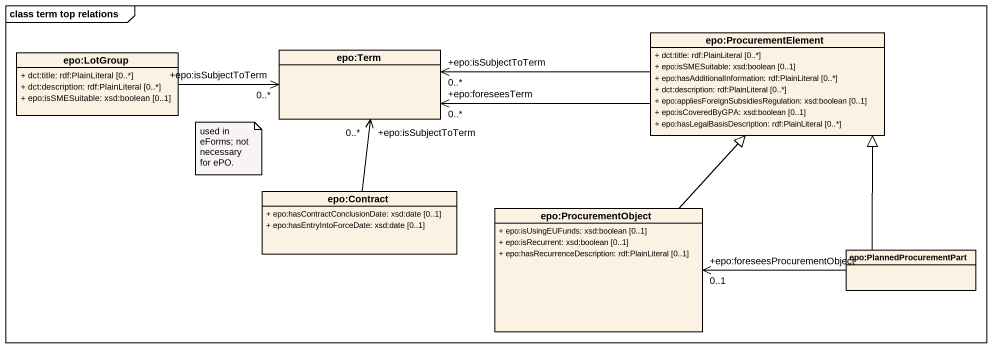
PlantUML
@startuml
mainframe class term top relations
hide circle
hide empty members
skinparam classAttributeIconSize 0
class "epo:ProcurementElement" as epo_ProcurementElement {
  + dct:title: rdf:PlainLiteral [0..*]
  + epo:isSMESuitable: xsd:boolean [0..1]
  + epo:hasAdditionalInformation: rdf:PlainLiteral [0..*]
  + dct:description: rdf:PlainLiteral [0..*]
  + epo:appliesForeignSubsidiesRegulation: xsd:boolean [0..1]
  + epo:isCoveredByGPA: xsd:boolean [0..1]
  + epo:hasLegalBasisDescription: rdf:PlainLiteral [0..*]
}
class "epo:LotGroup" as epo_LotGroup {
  + dct:title: rdf:PlainLiteral [0..*]
  + dct:description: rdf:PlainLiteral [0..*]
  + epo:isSMESuitable: xsd:boolean [0..1]
}
class "epo:Term" as epo_Term
class "epo:Contract" as epo_Contract {
  + epo:hasContractConclusionDate: xsd:date [0..1]
  + epo:hasEntryIntoForceDate: xsd:date [0..1]
}
class "epo:ProcurementObject" as epo_ProcurementObject {
  + epo:isUsingEUFunds: xsd:boolean [0..1]
  + epo:isRecurrent: xsd:boolean [0..1]
  + epo:hasRecurrenceDescription: rdf:PlainLiteral [0..1]
}
class "epo:PlannedProcurementPart" as epo_PlannedProcurementPart
epo_ProcurementElement -left-> "+epo:isSubjectToTerm\n0..*" epo_Term
epo_ProcurementElement -left-> "+epo:foreseesTerm\n0..*" epo_Term
epo_LotGroup -right-> "+epo:isSubjectToTerm\n0..*" epo_Term
epo_Contract -up-> "+epo:isSubjectToTerm\n0..*" epo_Term
epo_ProcurementObject -up-|> epo_ProcurementElement
epo_PlannedProcurementPart -up-|> epo_ProcurementElement
epo_PlannedProcurementPart -left-> "+epo:foreseesProcurementObject\n0..1" epo_ProcurementObject
note as N1
  used in eForms; not necessary for ePO.
end note
@enduml
